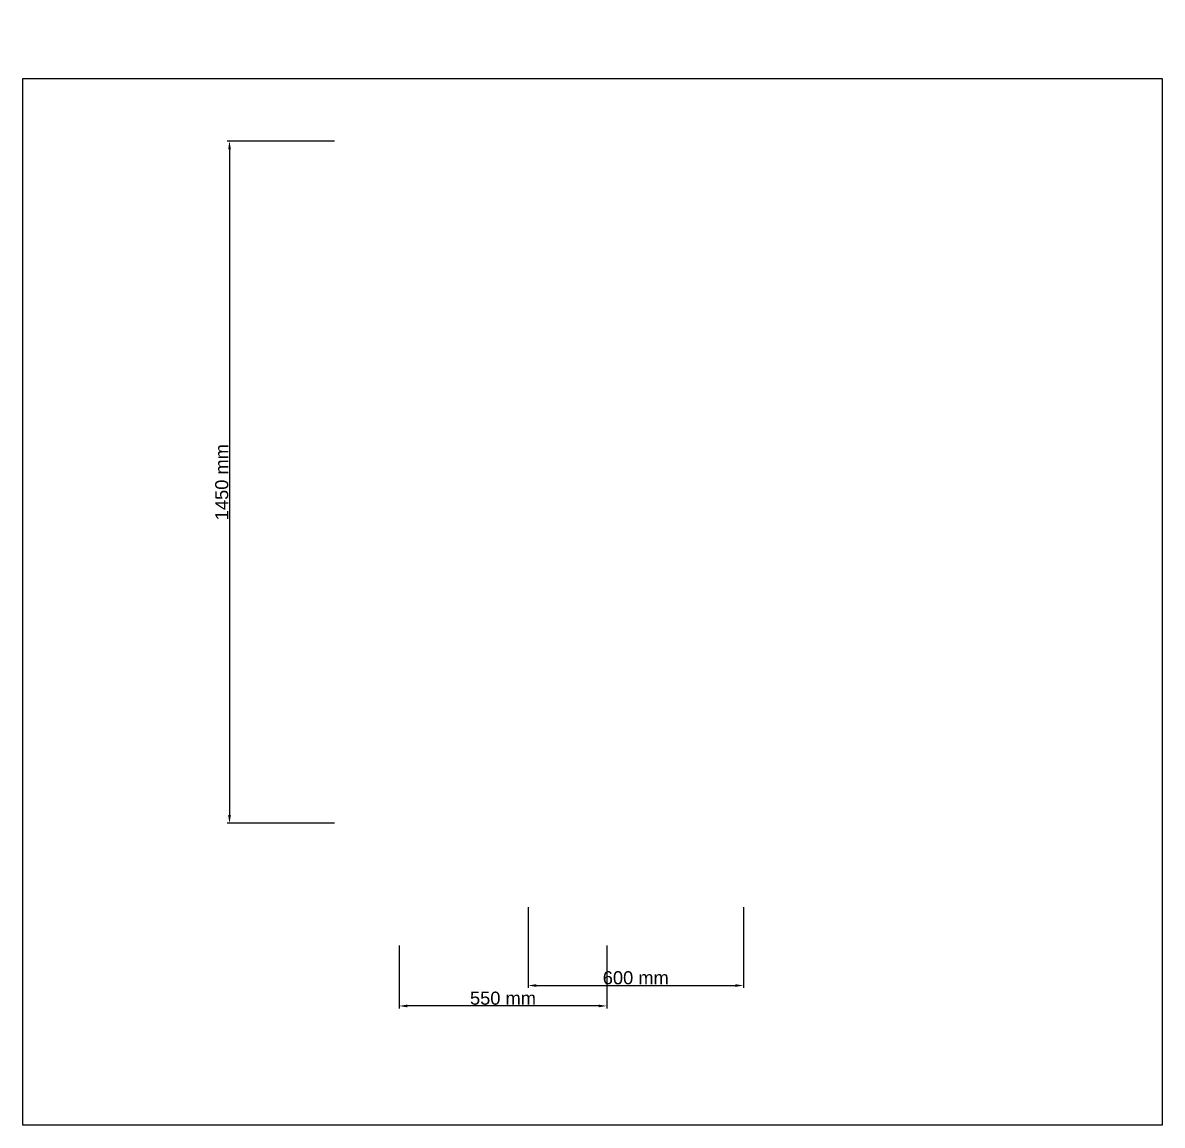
# Model space of a CAD drawing. Header units: millimetres. Extents: x 6614975 to 6624097, y 8742145 to 8746891.
# Drawn here: x 6623400 to 6624097, y 8743717 to 8744391 of the extents above; entities that cross this region are included whole.
import ezdxf

# ---------------------------------------------------------------- set-up
doc = ezdxf.new("R2010")
doc.units = ezdxf.units.MM
doc.styles.get("Standard").update_dxf_attribs({"font": 'arial.ttf'})
doc.dimstyles.new('ISO-25', dxfattribs={"dimtxt": 8, "dimasz": 5, "dimexe": 1.5, "dimexo": 0.625, "dimtad": 1, "dimtxsty": 'Standard', "dimcen": 2.5, "dimclrd": 1, "dimclre": 1, "dimclrt": 143, "dimadec": 0, "dimazin": 0, "dimtfac": 1, "dimtmove": 0, "dimatfit": 3, "dimfxl": 1, "dimarcsym": 0})
picture_1 = doc.add_image_def('image3.jpg', size_in_pixel=(638, 586))

# ---------------------------------------------------------------- blocks, each defined once
blk = doc.blocks.new('*D188')
at = {"color": 1, "lineweight": -2, "transparency": 16777216}
for p, q in [((6623709.26, 8743850.29), (6623709.26, 8743800.85)), ((6623841.03, 8743850.29), (6623841.03, 8743800.85))]:
    blk.add_line(p, q, dxfattribs=at)
at = {"color": 1, "linetype": 'Continuous', "lineweight": -2, "transparency": 16777216}
blk.add_line((6623714.26, 8743802.35), (6623836.03, 8743802.35), dxfattribs=at)
at = {"color": 1, "transparency": 16777216}
for points in [[(6623714.26, 8743803.18), (6623714.26, 8743801.52), (6623709.26, 8743802.35)], [(6623836.03, 8743803.18), (6623836.03, 8743801.52), (6623841.03, 8743802.35)]]:
    blk.add_solid(points, dxfattribs=at)
at = {"layer": 'Defpoints', "color": 0, "transparency": 16777216}
for p in [(6623709.26, 8743850.92), (6623841.03, 8743850.92), (6623841.03, 8743802.35)]:
    blk.add_point(p, dxfattribs=at)
at = {"color": 143, "transparency": 16777216, "insert": (6623775.14, 8743807.06), "char_height": 8, "attachment_point": 5}
blk.add_mtext('600 mm', dxfattribs=at)
blk = doc.blocks.new('*D189')
at = {"color": 1, "lineweight": -2, "transparency": 16777216}
for p, q in [((6623630.44, 8743826.85), (6623630.44, 8743788.35)), ((6623757.36, 8743826.85), (6623757.36, 8743788.35))]:
    blk.add_line(p, q, dxfattribs=at)
at = {"color": 1, "linetype": 'Continuous', "lineweight": -2, "transparency": 16777216}
blk.add_line((6623752.36, 8743789.85), (6623635.44, 8743789.85), dxfattribs=at)
at = {"color": 1, "transparency": 16777216}
for points in [[(6623635.44, 8743790.68), (6623635.44, 8743789.02), (6623630.44, 8743789.85)], [(6623752.36, 8743790.68), (6623752.36, 8743789.02), (6623757.36, 8743789.85)]]:
    blk.add_solid(points, dxfattribs=at)
at = {"layer": 'Defpoints', "color": 0, "transparency": 16777216}
for p in [(6623630.44, 8743827.47), (6623757.36, 8743827.47), (6623630.44, 8743789.85)]:
    blk.add_point(p, dxfattribs=at)
at = {"color": 143, "transparency": 16777216, "insert": (6623693.9, 8743794.56), "char_height": 8, "attachment_point": 5}
blk.add_mtext('550 mm', dxfattribs=at)
blk = doc.blocks.new('*D190')
at = {"color": 1, "lineweight": -2, "transparency": 16777216}
for p, q in [((6623590.92, 8744318.91), (6623525.12, 8744318.91)), ((6623590.92, 8743901.58), (6623525.12, 8743901.58))]:
    blk.add_line(p, q, dxfattribs=at)
at = {"color": 1, "linetype": 'Continuous', "lineweight": -2, "transparency": 16777216}
blk.add_line((6623526.62, 8744313.91), (6623526.62, 8743906.58), dxfattribs=at)
at = {"color": 1, "transparency": 16777216}
for points in [[(6623525.79, 8744313.91), (6623527.45, 8744313.91), (6623526.62, 8744318.91)], [(6623525.79, 8743906.58), (6623527.45, 8743906.58), (6623526.62, 8743901.58)]]:
    blk.add_solid(points, dxfattribs=at)
at = {"layer": 'Defpoints', "color": 0, "transparency": 16777216}
for p in [(6623591.54, 8744318.91), (6623526.62, 8743901.58), (6623591.54, 8743901.58)]:
    blk.add_point(p, dxfattribs=at)
at = {"color": 143, "transparency": 16777216, "insert": (6623521.91, 8744110.25), "char_height": 8, "attachment_point": 5, "rotation": 90}
blk.add_mtext('1450 mm', dxfattribs=at)

msp = doc.modelspace()

# ---------------------------------------------------------------- dimensions: what is measured, and where the dimension line sits
at = {"color": 7, "true_color": 0xffffff}
dim = msp.add_linear_dim(base=(6623526.622, 8743901.576), p1=(6623591.544, 8744318.914), p2=(6623591.544, 8743901.576), angle=90, text='1450 mm', dimstyle='ISO-25', dxfattribs=at)
dim.commit()
dim.dimension.update_dxf_attribs({"geometry": '*D190', "text_midpoint": (6623521.912, 8744110.245)})
for base, p1, p2, text, picture, middle in [((6623841.03, 8743802.352), (6623709.258, 8743850.917), (6623841.03, 8743850.917), '600 mm', '*D188', (6623775.144, 8743807.061)), ((6623630.441, 8743789.851), (6623757.357, 8743827.474), (6623630.441, 8743827.474), '550 mm', '*D189', (6623693.899, 8743794.561))]:
    dim = msp.add_linear_dim(base=base, p1=p1, p2=p2, text=text, dimstyle='ISO-25', dxfattribs=at)
    dim.commit()
    dim.dimension.update_dxf_attribs({"geometry": picture, "text_midpoint": middle})

# ---------------------------------------------------------------- pictures from other files: only their frames are drawn
image = msp.add_image(picture_1, insert=(6623400.162, 8743716.907), size_in_units=(697.018, 640.208), dxfattribs=at)
image.dxf.flags = 7

doc.saveas('drawing.dxf')
